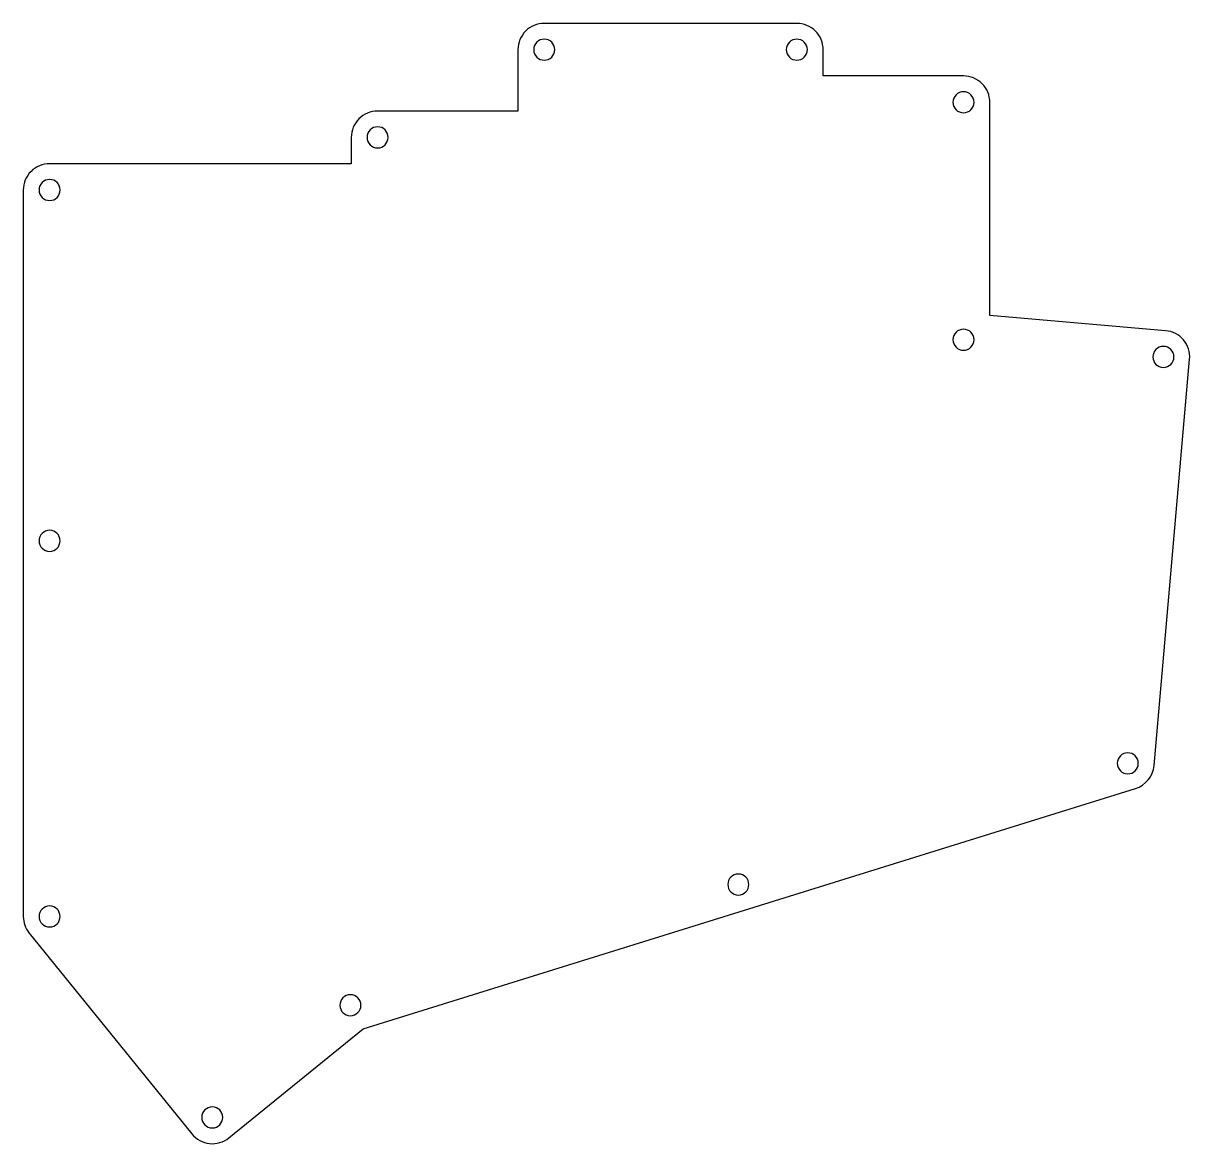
# Model space of a CAD drawing. Header units: millimetres. Extents: x -113 to 20, y -58 to 70.
import ezdxf

# ---------------------------------------------------------------- set-up
doc = ezdxf.new("R2010")
doc.units = ezdxf.units.MM
doc.layers.get('0').update_dxf_attribs({"linetype": 'CONTINUOUS'})

msp = doc.modelspace()

# ---------------------------------------------------------------- linework, layer by layer
msp.add_lwpolyline([(-93.51, -56.57, 0.414601), (-89.29, -57.02), (-73.98, -44.59), (14.09, -17.19, 0.30437), (16.19, -14.58), (20.25, 31.76, 0.414702), (17.51, 35.01), (-2.53, 36.73), (-2.53, 61.05, 0.414214), (-5.53, 64.05), (-21.53, 64.05), (-21.53, 67.05, 0.414214), (-24.53, 70.05), (-53.33, 70.05, 0.414214), (-56.33, 67.05), (-56.33, 60.05), (-72.33, 60.05, 0.414214), (-75.33, 57.05), (-75.33, 54.05), (-109.72, 54.05, 0.414214), (-112.72, 51.05), (-112.72, 9.53), (-112.72, -0.53), (-112.72, -31.78, 0.171785), (-112.05, -33.67)], format="xyb", close=True)
at = {"extrusion": (1.22465e-16, 0, -1)}
for centre in [(53.33, 67.05), (24.53, 67.05), (5.53, 61.05), (72.33, 57.05), (109.72, 51.05), (5.53, 33.98), (-17.26, 32.02), (109.72, 11.05), (-13.2, -14.32), (31.2, -28.14), (109.72, -31.78), (75.43, -41.9), (91.18, -54.69)]:
    msp.add_circle(centre, 1.2, dxfattribs=at)

doc.saveas('drawing.dxf')
